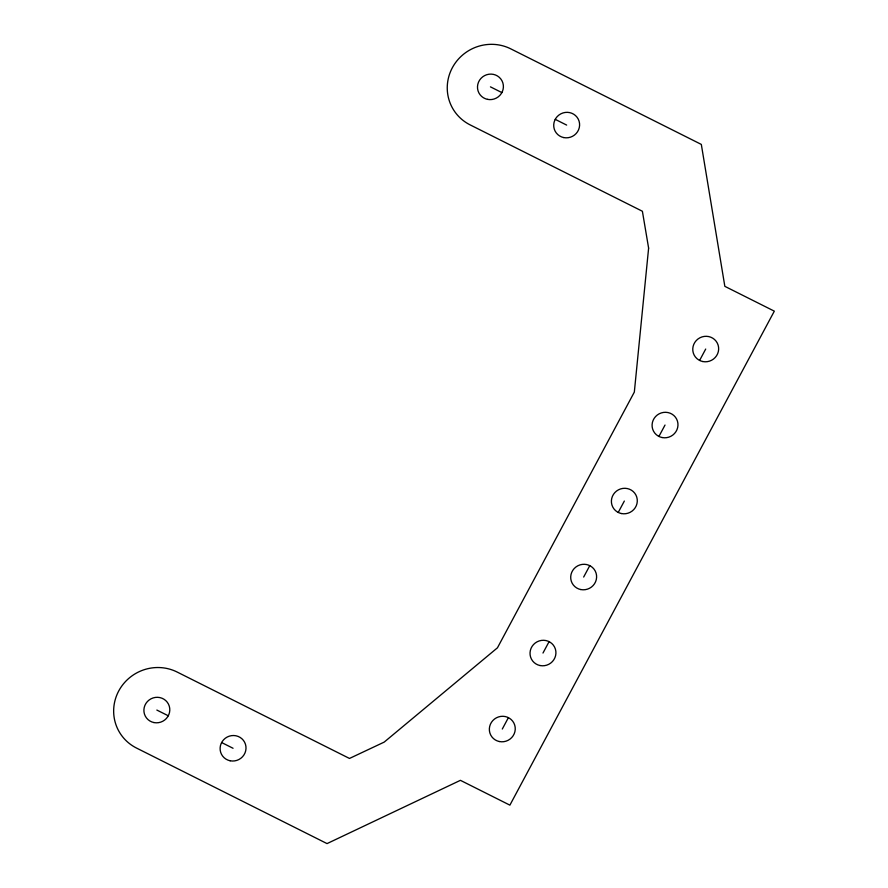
<?xml version="1.0" encoding="UTF-8"?>
<svg xmlns="http://www.w3.org/2000/svg" width="888" height="888" viewBox="0 0 888 888"><rect width="100%" height="100%" fill="white"/><g stroke="black" fill="none" stroke-linecap="round" stroke-linejoin="round"><path stroke-width="1.33" d="M502.297 729.037L508.402 717.637M542.979 653.046L549.084 641.647M583.66 577.045L589.765 565.645M618.237 512.443L624.342 501.043M658.918 436.441L665.023 425.041M699.6 360.45L705.705 349.051M490.442 86.858L501.875 92.596M555.222 119.347L566.655 125.086M156.843 710.056L168.276 715.784M221.634 742.546L233.056 748.273M648.617 248.118L634.332 392.085L497.458 647.796L384.182 742.113L349.484 758.452L177.189 672.061A43.479 42.247 -28.8 0 0 118.737 690.942A43.479 42.247 -28.8 0 0 136.508 748.051L327.039 843.6L460.406 780.33L509.89 805.15L774.325 311.155L724.841 286.336L701.32 144.411L510.789 48.862A43.479 42.247 -28.8 0 0 452.336 67.754A43.479 42.247 -28.8 0 0 470.096 124.864L642.39 211.255L648.617 248.118M621.411 513.542A13.043 12.676 -28.8 0 0 636.74 497.036A13.043 12.676 -28.8 0 0 614.885 492.551A13.043 12.676 -28.8 0 0 621.411 513.542M540.037 665.534A13.043 12.676 -28.8 0 0 555.377 649.039A13.043 12.676 -28.8 0 0 533.51 644.555A13.043 12.676 -28.8 0 0 540.037 665.534M662.093 437.54A13.043 12.676 -28.8 0 0 677.422 421.034A13.043 12.676 -28.8 0 0 655.566 416.561A13.043 12.676 -28.8 0 0 662.093 437.54M702.774 361.538A13.043 12.676 -28.8 0 0 718.103 345.044A13.043 12.676 -28.8 0 0 696.248 340.559A13.043 12.676 -28.8 0 0 702.774 361.538M580.73 589.543A13.043 12.676 -28.8 0 0 596.059 573.038A13.043 12.676 -28.8 0 0 574.192 568.553A13.043 12.676 -28.8 0 0 580.73 589.543M499.356 741.536A13.043 12.676 -28.8 0 0 514.696 725.03A13.043 12.676 -28.8 0 0 492.829 720.557A13.043 12.676 -28.8 0 0 499.356 741.536M153.913 722.555A13.043 12.676 -28.8 0 0 169.242 706.049A13.043 12.676 -28.8 0 0 147.386 701.564A13.043 12.676 -28.8 0 0 153.913 722.555M230.125 760.772A13.043 12.676 -28.8 0 0 245.454 744.266A13.043 12.676 -28.8 0 0 223.598 739.782A13.043 12.676 -28.8 0 0 230.125 760.772M487.501 99.356A13.043 12.676 -28.8 0 0 502.841 82.85A13.043 12.676 -28.8 0 0 480.974 78.377A13.043 12.676 -28.8 0 0 487.501 99.356M563.725 137.573A13.043 12.676 -28.8 0 0 579.054 121.079A13.043 12.676 -28.8 0 0 557.198 116.594A13.043 12.676 -28.8 0 0 563.725 137.573"/></g></svg>
